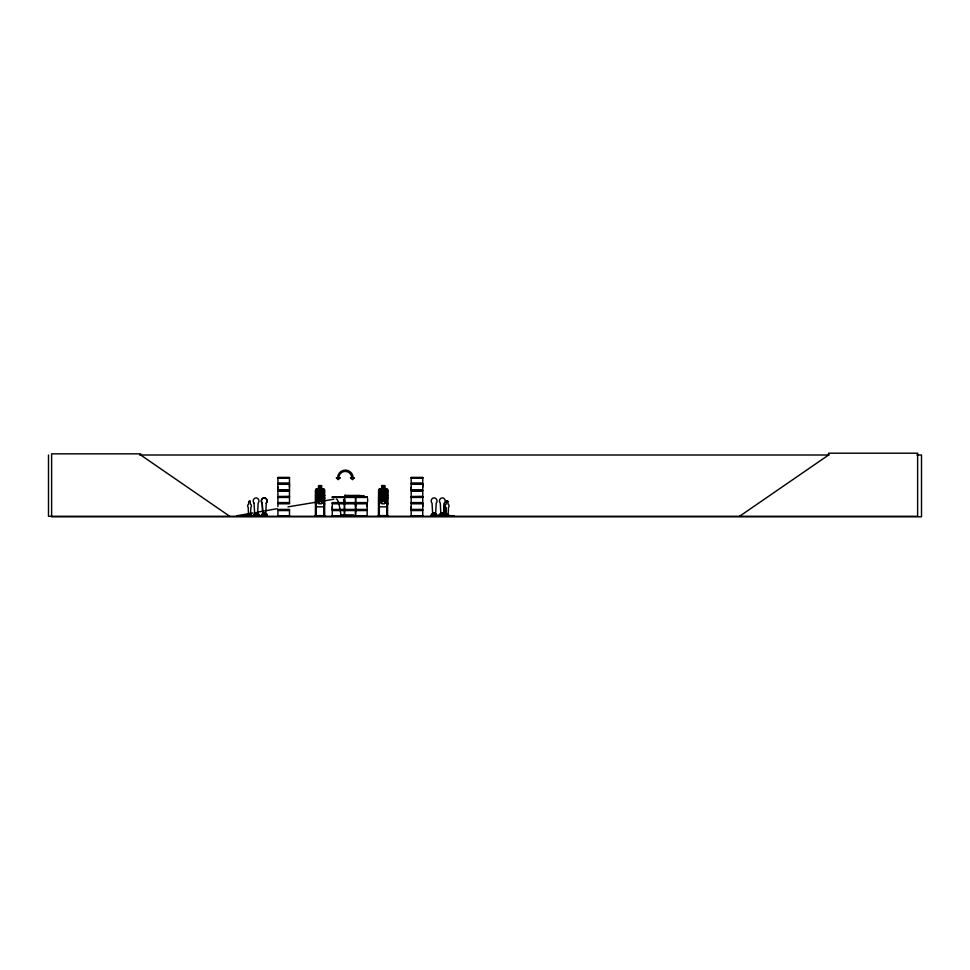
<?xml version="1.0" encoding="UTF-8"?>
<svg xmlns="http://www.w3.org/2000/svg" width="970" height="970" viewBox="0 0 970 970"><rect width="100%" height="100%" fill="white"/><g stroke="black" fill="none" stroke-linecap="round" stroke-linejoin="round"><path stroke-width="1.45" d="M277.917 489.971L277.917 484.297L289.484 484.297L289.472 489.971L277.917 489.971L277.929 487.134M289.472 487.134L289.472 484.297M332.286 509.42L332.286 503.733L367.145 503.733L367.133 509.42L332.286 509.42L332.298 506.582M344.714 495.524C345.902 494.47 345.95 497.319 344.714 496.24L359.906 496.337L359.906 495.5L344.714 495.403L344.714 504.473M355.553 503.733L355.602 509.42L355.566 503.733L355.602 506.582M367.133 506.582L367.133 503.733M411.183 509.42L411.183 503.733L422.75 503.733L422.738 509.42L411.183 509.42L411.195 506.582M411.183 489.971L411.183 484.297L422.75 484.297L422.738 489.971L411.183 489.971L411.195 487.134M422.738 506.582L422.738 503.733M422.738 487.134L422.738 484.297M250.442 515.349L250.878 507.407A2.061 1.891 -90 0 0 250.49 504.17L249.969 501.041M266.265 503.187L266.18 503.187A3.092 2.825 -90 0 0 266.18 498.81A3.092 2.825 -90 0 0 262.179 498.81A3.092 2.825 -90 0 0 262.264 503.187L262.846 515.094L262.179 503.187A3.092 2.825 -90 0 1 262.179 498.81A3.092 2.825 -90 0 1 266.265 498.81A3.092 2.825 -90 0 1 266.265 503.187L265.671 515.094M435.603 515.094L436.197 503.187A3.092 2.874 -90 0 0 436.124 498.81A3.092 2.874 -90 0 0 432.05 498.81A3.092 2.874 -90 0 0 432.05 503.187L432.717 515.094M443.702 515.094L444.369 503.187A3.092 2.874 -90 0 0 444.369 498.81A3.092 2.874 -90 0 0 440.307 498.81A3.092 2.874 -90 0 0 440.307 503.187L440.901 515.094L443.775 515.094L444.369 503.187M448.067 515.349L448.504 507.407A2.061 1.916 -90 0 0 448.067 504.17L447.776 501.211M256.892 513.748L256.08 513.385L256.965 513.057M264.701 513.748C265.222 513.312 263.84 512.645 264.361 513.76M265.004 513.748C263.27 513.397 265.537 512.851 264.276 513.7M264.519 513.057C265.246 513.627 264.349 513.663 264.955 513.057M434.002 513.009C432.741 514.367 435.433 512.572 433.226 513.651M434.075 513.239L433.263 513.288L434.305 513.191M433.663 513.106L433.505 513.748L434.039 513.106M442.332 513.057C440.271 513.991 443.896 513.118 441.411 513.118M441.35 513.433L442.465 513.397L441.568 513.021M249.387 514.282L250.151 514.173M250.151 514.524L249.387 514.415M249.896 514.318L249.569 514.536M256.517 513.057L255.898 513.482L256.71 513.663M433.432 513.579L434.063 513.324M441.605 513.712L442.029 513.118L441.835 513.712M441.799 513.288L442.065 513.106M445.788 507.407L446.188 515.349L445.739 507.407A2.061 1.916 -90 0 1 446.139 504.17L446.467 501.211M447.194 514.173L446.467 514.282L447.182 514.342M447.085 514.258L446.636 514.488M383.065 492.602C383.599 489.85 377.597 487.437 382.556 493.221C378.239 498.18 382.192 497.901 383.271 493.985C383.962 497.913 388.327 498.131 383.817 493.233C389.746 483.945 380.179 495.488 383.199 492.251M256.977 513.567L256.116 513.191M320.136 492.336L320.136 492.724M324.562 497.865L323.543 500.799L316.547 500.799L315.638 497.865M324.659 497.877L323.616 500.896L316.475 500.896L315.541 497.877M324.659 503.794L323.616 506.825L316.475 506.825L315.541 503.794M386.642 506.728L387.648 503.782L387.757 489.704L386.678 488.637L384.714 488.637L384.714 485.594L381.671 485.594L381.768 488.734L380.252 489.753L380.252 495.428L381.768 497.865L384.617 497.865L386.133 495.428L386.133 489.753L384.617 488.734L384.617 485.691L381.768 485.691M386.715 506.825L387.757 503.794M256.977 513.712L256.031 513.385M256.165 513.409L256.747 513.215M378.397 516.21L378.627 489.717L379.597 488.637L381.671 488.637M319.967 492.639C321.046 488.419 324.926 488.722 320.718 493.233C325.217 498.18 320.864 497.962 320.076 493.778M255.934 513.191L256.977 513.057M446.273 501.429L446.903 500.944M315.541 495.646L316.511 494.554L318.584 494.554L318.584 491.511L321.628 491.511M315.638 495.682L316.559 494.664L323.556 494.664L324.562 495.67M378.627 495.646L379.597 494.554L381.671 494.554M378.736 495.682L379.646 494.664L386.642 494.664M267.259 516.258L241.688 516.27M242.415 516.137L266.714 516.27M244.67 515.797L243.906 516.27L244.585 515.555L261.609 515.882M245.725 516.258L245.18 516.27M248.029 516.064L248.259 516.283M247.883 516.016L247.883 514.937L248.793 514.937L248.853 516.064M248.902 516.258L248.575 514.937M250.49 514.937L251.4 514.937L251.218 516.283M252.697 515.555L252.746 516.064M253.012 516.258L253.497 515.555M254.673 514.27L254.455 516.27M255.74 516.258L256.941 515.555M258.917 515.882L257.826 516.283L259.257 516.234L258.917 514.27L257.559 514.27M262.567 516.27L262.785 514.27M262.797 515.882L263.622 516.04M266.52 516.258L267.029 514.27L265.671 514.27L265.671 515.555M431.104 516.27L431.347 514.27L432.608 514.27L432.608 515.555M435.651 515.882L434.548 516.283L435.991 516.234L435.663 514.27M439.289 516.27L439.519 514.27L440.78 514.27L440.78 515.555M440.635 516.283L441.568 516.258M443.314 516.258L442.659 516.246L444.308 516.234L443.52 516.27L443.836 514.27M444.575 516.27L444.769 514.27L443.496 514.27L443.496 515.555M447.922 516.258L448.14 514.937M447.764 516.283L448.989 516.258M449.546 516.064L449.74 516.258M451.923 516.125L451.365 515.797M451.426 515.555L451.183 516.283L452.978 515.882L431.674 515.555L431.674 514.27M452.469 516.258L452.056 515.555M452.941 516.064L454.239 515.797L431.577 516.258M411.183 516.04L411.183 510.559L422.75 510.559L422.75 516.04L411.159 516.27M739.552 516.283L828.598 455.003L828.598 453.196L917.632 453.196L917.632 516.283L48.5 516.283L48.5 455.003M318.681 494.664L317.166 495.67L317.166 501.344L318.681 503.782L321.519 503.782L323.046 501.344L323.046 495.67L321.519 494.664M381.768 494.664L380.252 495.67L380.252 501.344L381.768 503.782L384.617 503.782L386.133 501.344L386.133 495.67L384.617 494.664M255.474 516.064L254.686 515.882M431.383 516.064L454.469 516.258M431.905 516.283L432.45 516.283M445.885 514.937C446.782 516.743 444.236 516.755 445.266 514.937L446.103 515.797M445.485 516.258L446.006 516.283M448.625 516.064L448.758 514.937L447.922 515.797M277.917 516.04L277.929 510.559L289.484 510.559L289.484 516.04L277.893 516.27M352.328 496.688L355.359 495.646L363.52 495.646L364.599 496.713M236.704 515.797L252.891 512.936M256.941 512.233L277.177 508.716M287.969 506.873L333.862 499.235M446.855 500.944L448.079 501.672M336.347 499.113A1155.852 27.791 90 0 1 340.906 514.876L353.395 514.876L353.395 516.283M139.534 455.003L829.059 455.003M916.953 455.003L921.5 455.003L921.5 516.804L51.628 516.804L51.628 453.839L140.674 453.839L140.674 455.003L229.708 516.283M277.905 477.446L289.496 477.446M411.171 477.446L422.762 477.446M277.929 478.016L289.472 478.016M411.195 478.016L422.738 478.016M277.844 483.545L289.569 483.545M411.098 483.545L422.823 483.545M277.844 483.897L289.569 483.897M411.098 483.897L422.823 483.897M321.519 485.691L318.681 485.691L318.681 488.734L317.166 489.753L317.166 495.428L318.681 497.865L321.519 497.865L323.046 495.428L323.046 489.753L321.519 488.734L321.628 485.594L318.584 485.594L318.584 488.637L316.511 488.637L315.541 489.717L315.383 516.283M321.628 488.637L323.592 488.637L324.659 489.704L324.659 516.283M316.547 488.734L323.543 488.734M379.646 488.734L386.642 488.734M277.844 490.371L289.569 490.371M411.098 490.371L422.823 490.371M277.844 490.723L289.569 490.723M411.098 490.723L422.823 490.723M381.671 491.511L384.714 491.511L384.714 494.554L386.678 494.554L387.757 495.634M315.48 491.572L316.317 491.572L316.22 516.283M318.681 491.62L321.519 491.62M324.562 491.572L323.725 491.572L323.725 516.283M378.579 491.572L379.416 491.572L379.318 516.283M381.768 491.62L384.617 491.62M387.648 491.572L386.812 491.572L386.715 516.283M321.628 494.554L323.592 494.554L324.659 495.634M289.472 496.446L277.929 496.446L277.917 491.123L289.484 491.123L289.484 496.591L277.856 496.822L289.496 496.834M422.738 496.446L411.195 496.446L411.183 491.123L422.75 491.123L422.75 496.591L411.122 496.822L422.762 496.834M332.274 496.895L367.157 496.895M332.274 497.101L367.157 497.125M277.929 497.452L289.472 497.452M332.298 497.452L367.133 497.452M411.195 497.452L422.738 497.452M344.459 500.835L344.508 516.283L344.459 499.55M332.286 502.593L367.145 502.593M277.844 502.993L289.569 502.993M332.201 502.993L367.23 502.993M411.098 502.993L422.823 502.993M254.649 515.094L257.559 515.094L258.141 503.187A3.092 2.825 -90 0 0 258.068 498.81A3.092 2.825 -90 0 0 254.067 498.81A3.092 2.825 -90 0 0 254.067 503.187L254.14 503.187M277.844 503.345L289.569 503.345M332.201 503.345L367.23 503.345M411.098 503.345L422.823 503.345M289.484 503.733L277.917 503.733L277.929 506.582M386.715 506.825L379.573 506.825L378.627 503.794L378.736 489.765M277.917 509.42L289.484 509.42M277.844 509.808L289.569 509.808M332.201 509.808L367.23 509.808M411.098 509.808L422.823 509.808M277.844 510.159L289.569 510.159M332.201 510.159L367.23 510.159M411.098 510.159L422.823 510.159M434.16 512.851L434.16 515.555L434.245 512.851L432.838 512.851L432.838 515.555M441.095 512.851L441.095 515.555L441.023 512.851L442.417 512.851L442.32 515.882M446.261 513.991L447.194 513.991L447.146 515.797M251.885 515.3L248.55 515.349L248.211 507.407A2.061 1.891 -90 0 1 248.599 504.17L248.732 501.429L250.017 501.041M257.947 515.3L259.996 515.3M437.846 515.3L439.895 515.3M446.03 515.3L448.104 515.349M315.383 515.385L316.414 515.385L316.414 516.283M324.659 515.385L323.628 515.385L323.628 516.283M378.482 515.385L379.512 515.385L379.512 516.283M386.715 515.385L387.745 515.385L387.745 516.283M245.337 515.628L246.707 515.628M316.414 515.64L323.628 515.64M379.512 515.64L386.715 515.64M449.607 515.628L450.965 515.628M277.929 515.882L289.472 515.882M332.298 515.882L367.133 515.882M411.195 515.882L422.738 515.882M367.157 516.04L332.225 516.064L332.298 510.559L367.145 510.559L367.145 516.04M440.21 516.283L440.562 515.555M266.241 516.064L266.544 516.234M363.483 495.743L364.49 496.761M440.829 516.234L440.453 514.27M320.064 492.53C318.887 487.946 315.541 489.704 319.469 493.221C313.528 500.059 321.652 495.682 319.954 493.754M320.076 492.008L320.185 492.712M378.736 497.865L379.646 500.799L386.642 500.799L387.648 497.865L386.715 500.896L379.573 500.896L378.627 497.877M316.559 506.728L315.638 503.782L315.638 489.765M254.067 503.187L254.734 515.094M448.54 514.937L448.54 516.016M446.321 513.991L446.188 515.882M445.485 514.937L445.351 515.882M439.859 514.27L439.859 515.555M436.585 515.882L436.585 514.27L435.324 514.27L435.324 515.555M436.245 514.27L436.245 515.882M387.648 489.753L387.551 516.283M378.676 515.385L378.676 516.283M367.642 498.677L367.642 501.72M356.148 516.283L337.608 516.283M355.602 497.452L355.602 502.593L355.566 497.125M343.647 499.344L343.647 500.762M340.906 514.876L340.906 516.283M324.465 515.385L324.465 516.283M315.577 515.385L315.577 516.283M266.702 514.27L266.702 515.555L262.094 515.555L262.094 514.27M265.465 515.555L265.562 512.851L264.167 512.851L264.167 515.555M264.264 512.851L264.264 515.555M263.112 515.555L263.112 514.27L261.767 514.27L261.767 515.882M258.59 514.27L258.59 515.555M257.899 514.27L257.971 515.882M257.559 515.555L257.45 512.851L256.056 512.851L256.153 515.555M257.353 512.851L257.365 515.882M255.001 515.555L255.001 514.27L253.655 514.27L253.728 515.882M251.181 514.937L251.181 515.797M250.721 514.937L250.721 516.016M250.49 515.797L250.357 513.991L249.496 513.991L249.496 515.797M249.557 513.991L249.557 515.797M248.102 514.937L248.223 515.882M355.469 516.137L355.602 510.559L355.481 516.101M322.767 502.654L321.785 502.739L320.112 499.805C318.803 504.436 315.311 503.454 319.469 499.138C315.444 495.646 319.033 493.827 320.064 498.447C321.216 494.082 324.853 495.003 320.718 499.162L322.767 502.654M385.854 502.654L384.884 502.739L383.211 499.805C381.889 504.436 378.409 503.454 382.556 499.138C378.53 495.646 382.119 493.827 383.15 498.447C384.302 494.082 387.939 495.003 383.817 499.162L385.854 502.654M340.058 477.883L338.178 479.677L336.311 477.883L337.596 477.883A7.784 7.784 0 0 1 345.393 470.086A7.784 7.784 0 0 1 353.177 477.883L354.462 477.883L352.474 479.677L350.473 477.883L351.758 477.883A6.499 6.499 0 0 0 345.259 471.384A6.499 6.499 0 0 0 338.76 477.883L340.058 477.883M289.496 477.676L277.905 477.676L277.929 483.157L289.484 483.157L289.484 477.676M422.762 477.652L411.171 477.652L411.195 483.157L422.75 483.157L422.75 477.676M321.009 486.2L319.191 486.2L319.191 487.219L321.009 487.219L321.009 486.2M384.108 486.2L382.277 486.2L382.277 487.219L384.108 487.219L384.108 486.2M321.519 489.753L318.681 489.753L318.681 495.428L321.519 495.428L321.519 489.753M384.617 489.753L381.768 489.753L381.768 495.428L384.617 495.428L384.617 489.753M321.009 492.129L319.191 492.129L319.191 493.136L321.009 493.136L321.009 492.129M384.108 492.129L382.277 492.129L382.277 493.136L384.108 493.136L384.108 492.129M321.519 495.67L318.681 495.67L318.681 501.344L321.519 501.344L321.519 495.67M384.617 495.67L381.768 495.67L381.768 501.344L384.617 501.344L384.617 495.67M289.496 497.089L277.905 497.101L277.929 502.593L289.484 502.593L289.484 497.125M422.762 497.125L411.171 497.089L411.195 502.593L422.75 502.593L422.75 497.125"/></g></svg>
